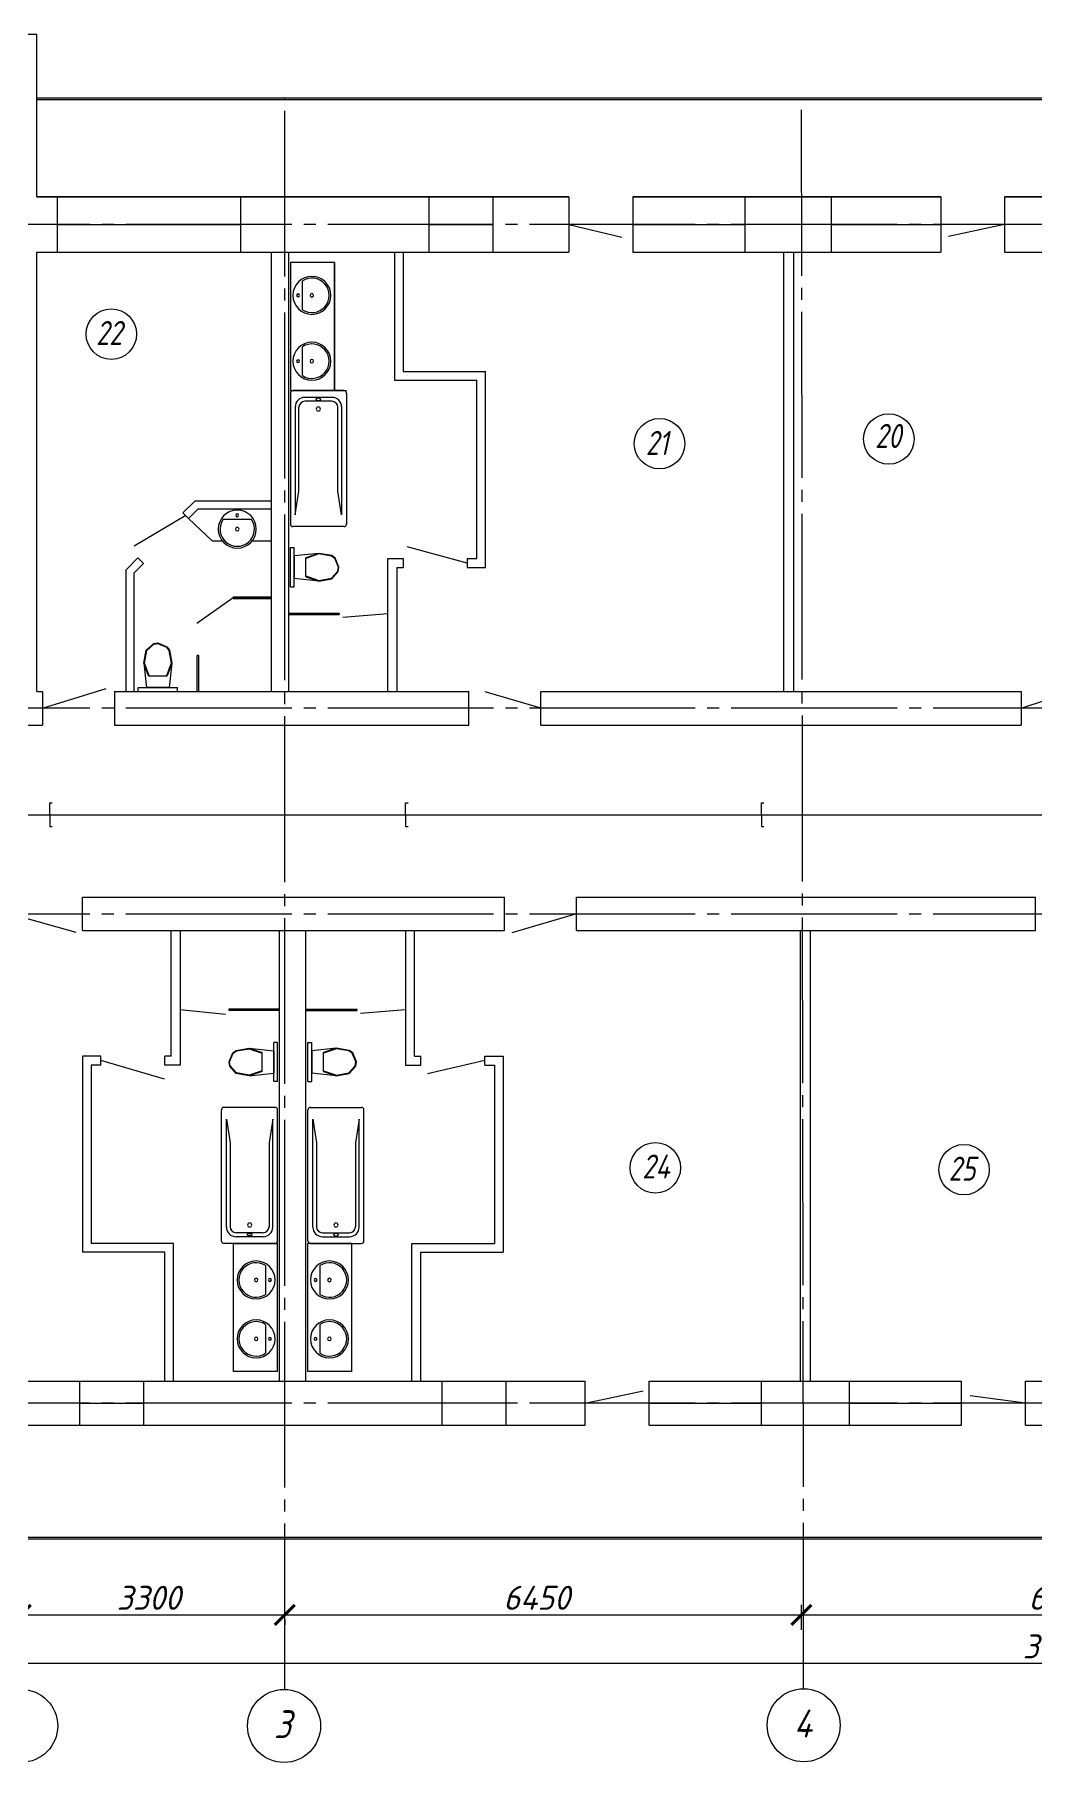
# Model space of a CAD drawing. Extents: x 7 to 847, y 44 to 638.
# Drawn here: x 158.5 to 283.6, y 186.8 to 402.8 of the extents above; entities that cross this region are included whole.
import ezdxf

# ---------------------------------------------------------------- set-up
doc = ezdxf.new("R2010")
doc.units = 0
for name, pattern in [('K5LT32773', [0]), ('K5LT32783', [0]), ('K5LT32788', [0]), ('K5LT32789', [0]), ('K5LT32790', [0]), ('K5LT32791', [0]), ('K5LT32792', [0]), ('K5LT32794', [0]), ('K5LT32795', [0]), ('K5LT32796', [0]), ('K5LT32805', [0]), ('K5LT_AXLED', [25.228283, 20.728283, -1.5, 1.5, -1.5])]:
    doc.linetypes.add(name, pattern=pattern)
doc.layers.get('0').update_dxf_attribs({"linetype": 'CONTINUOUS'})
doc.layers.get('DEFPOINTS').update_dxf_attribs({"linetype": 'CONTINUOUS'})
doc.layers.add('ПЛАН', color=7, linetype='CONTINUOUS')
doc.styles.add('HIK', font='isocpeui.ttf', dxfattribs={"width": 0.8})
doc.styles.add('KTEXTSTYLE', font='', dxfattribs={"width": 0.96, "height": 5})
doc.styles.get('KTEXTSTYLE').set_extended_font_data('Gost Type AU')
doc.dimstyles.new('ISO-25', dxfattribs={"dimtxt": 2.5, "dimasz": 2.5, "dimexe": 1.25, "dimexo": 0.625, "dimtad": 1, "dimtxsty": 'STANDARD', "dimblk": 'ARCHTICK', "dimcen": 2.5, "dimazin": 3, "dimtfac": 1, "dimtmove": 0, "dimatfit": 3})

# ---------------------------------------------------------------- blocks, each defined once
blk = doc.blocks.new('_ARCHTICK')
at = {"color": 0, "linetype": 'BYBLOCK', "const_width": 0.15}
blk.add_lwpolyline([(-0.5, -0.5), (0.5, 0.5)], dxfattribs=at)
blk = doc.blocks.new('*D365')
at = {"layer": 'DEFPOINTS', "color": 0}
for p in [(156.78, 205.77), (189.77, 205.28), (189.77, 205.28)]:
    blk.add_point(p, dxfattribs=at)
at = {"layer": 'ПЛАН', "color": 0}
for p, q in [((156.78, 205.28), (189.77, 205.28)), ((156.78, 205.15), (156.78, 204.03)), ((189.77, 204.66), (189.77, 204.03))]:
    blk.add_line(p, q, dxfattribs=at)
at = {"layer": 'ПЛАН', "color": 0, "xscale": 2.5, "yscale": 2.5, "zscale": 2.5, "rotation": 180}
blk.add_blockref('_ARCHTICK', (156.78, 205.28), dxfattribs=at)
at = {"layer": 'ПЛАН', "color": 0, "xscale": 2.5, "yscale": 2.5, "zscale": 2.5}
blk.add_blockref('_ARCHTICK', (189.77, 205.28), dxfattribs=at)
at = {"layer": 'ПЛАН', "color": 0, "insert": (172.77, 207.41), "char_height": 2.5, "attachment_point": 5}
blk.add_mtext('{\\fISOCPEUR|b0|i1|c204|p34;\\H1.2x;\\W0.96;3300}', dxfattribs=at)
blk = doc.blocks.new('*D366')
at = {"layer": 'DEFPOINTS', "color": 0}
for p in [(189.77, 205.28), (254.38, 205.28), (254.38, 202.77)]:
    blk.add_point(p, dxfattribs=at)
at = {"layer": 'ПЛАН', "color": 0}
for p, q in [((189.77, 205.28), (254.38, 205.28)), ((254.38, 203.39), (254.38, 206.53)), ((189.77, 204.66), (189.77, 204.03))]:
    blk.add_line(p, q, dxfattribs=at)
at = {"layer": 'ПЛАН', "color": 0, "xscale": 2.5, "yscale": 2.5, "zscale": 2.5, "rotation": 180}
blk.add_blockref('_ARCHTICK', (189.77, 205.28), dxfattribs=at)
at = {"layer": 'ПЛАН', "color": 0, "xscale": 2.5, "yscale": 2.5, "zscale": 2.5}
blk.add_blockref('_ARCHTICK', (254.38, 205.28), dxfattribs=at)
at = {"layer": 'ПЛАН', "color": 0, "insert": (221.27, 207.41), "char_height": 2.5, "attachment_point": 5}
blk.add_mtext('{\\fISOCPEUR|b0|i1|c204|p34;\\H1.2x;\\W0.96;6450}', dxfattribs=at)
blk = doc.blocks.new('*D367')
at = {"layer": 'DEFPOINTS', "color": 0}
for p in [(316.16, 205.28), (316.16, 204.15), (254.38, 202.77)]:
    blk.add_point(p, dxfattribs=at)
at = {"layer": 'ПЛАН', "color": 0}
for p, q in [((254.38, 203.39), (254.38, 206.53)), ((254.38, 205.28), (316.16, 205.28)), ((316.16, 204.78), (316.16, 206.53))]:
    blk.add_line(p, q, dxfattribs=at)
at = {"layer": 'ПЛАН', "color": 0, "xscale": 2.5, "yscale": 2.5, "zscale": 2.5, "rotation": 180}
blk.add_blockref('_ARCHTICK', (254.38, 205.28), dxfattribs=at)
at = {"layer": 'ПЛАН', "color": 0, "xscale": 2.5, "yscale": 2.5, "zscale": 2.5}
blk.add_blockref('_ARCHTICK', (316.16, 205.28), dxfattribs=at)
at = {"layer": 'ПЛАН', "color": 0, "insert": (286.78, 207.41), "char_height": 2.5, "attachment_point": 5}
blk.add_mtext('{\\fISOCPEUR|b0|i1|c204|p34;\\H1.2x;\\W0.96;6200}', dxfattribs=at)
blk = doc.blocks.new('*D371')
at = {"layer": 'DEFPOINTS', "color": 0}
for p in [(124.43, 202.36), (440.58, 202.36), (440.58, 199.22)]:
    blk.add_point(p, dxfattribs=at)
at = {"layer": 'ПЛАН', "color": 0}
for p, q in [((124.43, 201.74), (124.43, 197.97)), ((440.58, 201.74), (440.58, 197.97)), ((124.43, 199.22), (440.58, 199.22))]:
    blk.add_line(p, q, dxfattribs=at)
at = {"layer": 'ПЛАН', "color": 0, "xscale": 2.5, "yscale": 2.5, "zscale": 2.5, "rotation": 180}
blk.add_blockref('_ARCHTICK', (124.43, 199.22), dxfattribs=at)
at = {"layer": 'ПЛАН', "color": 0, "xscale": 2.5, "yscale": 2.5, "zscale": 2.5}
blk.add_blockref('_ARCHTICK', (440.58, 199.22), dxfattribs=at)
at = {"layer": 'ПЛАН', "color": 0, "insert": (286.58, 201.34), "char_height": 2.5, "attachment_point": 5}
blk.add_mtext('{\\fISOCPEUR|b0|i1|c204|p34;\\H1.2x;\\W0.96;31615}', dxfattribs=at)
blk = doc.blocks.new('A$C37E27DF6')
at = {"color": 5}
for p, q in [((0, 2.12), (0.22, 2.12)), ((0, 0), (0.22, 0))]:
    blk.add_line(p, q, dxfattribs=at)
for points in [[(0, 1.06), (0, 2.12)], [(0, 1.06), (0, 0)]]:
    blk.add_lwpolyline(points, dxfattribs=at)

msp = doc.modelspace()

# ---------------------------------------------------------------- linework, layer by layer
at = {"color": 0, "linetype": 'K5LT32805'}
for p, q in [((193.755, 357.307), (193.662, 357.197)), ((193.662, 357.197), (193.755, 357.086)), ((193.981, 357.353), (193.755, 357.307)), ((193.755, 357.086), (193.981, 357.04)), ((194.206, 357.307), (193.981, 357.353)), ((193.981, 357.04), (194.206, 357.086)), ((194.3, 357.197), (194.206, 357.307)), ((194.206, 357.086), (194.3, 357.197)), ((194.019, 337.953), (192.419, 337.402)), ((194.028, 337.876), (192.419, 337.309)), ((195.642, 337.667), (194.019, 337.953)), ((195.607, 337.598), (194.028, 337.876)), ((196.017, 337.307), (195.607, 337.598)), ((196.073, 337.362), (195.642, 337.667)), ((196.475, 336.22), (196.017, 337.307)), ((196.554, 336.22), (196.073, 337.362)), ((192.419, 335.13), (194.028, 334.564)), ((192.419, 335.037), (194.019, 334.486)), ((194.019, 334.486), (195.642, 334.772)), ((194.028, 334.564), (195.607, 334.842)), ((195.607, 334.842), (196.393, 335.728)), ((195.642, 334.772), (196.468, 335.704)), ((195.642, 334.772), (196.468, 335.704)), ((196.393, 335.728), (196.475, 336.22)), ((196.468, 335.704), (196.554, 336.22)), ((196.468, 335.704), (196.554, 336.22)), ((172.458, 325.858), (173.389, 326.684)), ((172.458, 325.858), (173.389, 326.684)), ((172.527, 325.823), (173.414, 326.609)), ((173.389, 326.684), (173.905, 326.77)), ((173.389, 326.684), (173.905, 326.77)), ((173.414, 326.609), (173.905, 326.691)), ((173.905, 326.77), (175.048, 326.289)), ((173.905, 326.691), (174.993, 326.234)), ((174.993, 326.234), (175.283, 325.823)), ((175.048, 326.289), (175.353, 325.858)), ((172.172, 324.236), (172.458, 325.858)), ((172.723, 322.635), (172.172, 324.236)), ((172.249, 324.244), (172.527, 325.823)), ((172.816, 322.635), (172.249, 324.244)), ((175.561, 324.244), (174.995, 322.635)), ((175.639, 324.236), (175.087, 322.635)), ((175.283, 325.823), (175.561, 324.244)), ((175.353, 325.858), (175.639, 324.236)), ((182.808, 274.385), (183.288, 275.527)), ((182.894, 273.869), (182.808, 274.385)), ((182.894, 273.869), (182.808, 274.385)), ((182.887, 274.385), (183.344, 275.472)), ((182.969, 273.894), (182.887, 274.385)), ((183.288, 275.527), (183.719, 275.833)), ((183.344, 275.472), (183.754, 275.763)), ((183.719, 275.833), (185.342, 276.118)), ((183.754, 275.763), (185.334, 276.041)), ((185.334, 276.041), (186.942, 275.474)), ((185.342, 276.118), (186.942, 275.567)), ((196.219, 276.118), (194.619, 275.567)), ((196.228, 276.041), (194.619, 275.474)), ((197.842, 275.833), (196.219, 276.118)), ((197.807, 275.763), (196.228, 276.041)), ((198.217, 275.472), (197.807, 275.763)), ((198.273, 275.527), (197.842, 275.833)), ((198.675, 274.385), (198.217, 275.472)), ((198.754, 274.385), (198.273, 275.527)), ((198.593, 273.894), (198.675, 274.385)), ((198.668, 273.869), (198.754, 274.385)), ((198.668, 273.869), (198.754, 274.385)), ((183.719, 272.937), (182.894, 273.869)), ((183.719, 272.937), (182.894, 273.869)), ((183.754, 273.007), (182.969, 273.894)), ((185.342, 272.651), (183.719, 272.937)), ((185.334, 272.729), (183.754, 273.007)), ((186.942, 273.295), (185.334, 272.729)), ((186.942, 273.203), (185.342, 272.651)), ((194.619, 273.295), (196.228, 272.729)), ((194.619, 273.203), (196.219, 272.651)), ((196.219, 272.651), (197.842, 272.937)), ((196.228, 272.729), (197.807, 273.007)), ((197.807, 273.007), (198.593, 273.894)), ((197.842, 272.937), (198.668, 273.869)), ((197.842, 272.937), (198.668, 273.869)), ((185.062, 252.797), (185.155, 252.908)), ((185.155, 252.687), (185.062, 252.797)), ((185.155, 252.908), (185.381, 252.953)), ((185.381, 252.641), (185.155, 252.687)), ((185.381, 252.953), (185.606, 252.908)), ((185.606, 252.687), (185.381, 252.641)), ((185.606, 252.908), (185.7, 252.797)), ((185.7, 252.797), (185.606, 252.687)), ((195.955, 252.908), (195.862, 252.797)), ((195.862, 252.797), (195.955, 252.687)), ((196.181, 252.953), (195.955, 252.908)), ((195.955, 252.687), (196.181, 252.641)), ((196.406, 252.908), (196.181, 252.953)), ((196.181, 252.641), (196.406, 252.687)), ((196.5, 252.797), (196.406, 252.908)), ((196.406, 252.687), (196.5, 252.797))]:
    msp.add_line(p, q, dxfattribs=at)
at = {"color": 5}
msp.add_lwpolyline([(110.904, 305.289), (536.482, 305.289)], dxfattribs=at)
at = {"layer": 'ПЛАН', "color": 0, "linetype": 'K5LT32783'}
for p, q in [((158.781, 402.797), (154.881, 402.797)), ((158.781, 382.497), (158.781, 402.797)), ((158.781, 394.897), (405.831, 394.897)), ((158.781, 394.697), (405.831, 394.697)), ((161.331, 382.497), (161.331, 375.597)), ((184.231, 382.497), (184.231, 375.597)), ((207.781, 382.497), (207.781, 375.597)), ((215.781, 382.497), (215.781, 375.597)), ((247.281, 382.497), (247.281, 375.597)), ((258.081, 382.497), (258.081, 375.597)), ((161.331, 379.047), (184.231, 379.047)), ((207.781, 379.047), (215.781, 379.047)), ((233.281, 379.047), (247.281, 379.047)), ((258.081, 379.047), (271.781, 379.047)), ((158.781, 320.697), (158.781, 375.597)), ((188.081, 375.597), (188.081, 320.697)), ((190.231, 375.597), (190.231, 320.697)), ((203.481, 375.597), (203.481, 359.597)), ((204.581, 375.597), (204.581, 360.697)), ((252.131, 375.597), (252.131, 320.697)), ((253.381, 375.597), (253.381, 320.697)), ((204.581, 360.697), (214.881, 360.697)), ((214.881, 336.197), (214.881, 360.697)), ((203.481, 359.597), (213.781, 359.597)), ((213.781, 337.297), (213.781, 359.597)), ((177.051, 343.034), (178.514, 344.497)), ((177.758, 342.327), (178.928, 343.497)), ((188.081, 344.497), (178.514, 344.497)), ((188.081, 343.497), (178.928, 343.497)), ((177.758, 342.327), (177.051, 343.034)), ((169.931, 335.914), (171.394, 337.377)), ((172.101, 336.67), (171.394, 337.377)), ((202.681, 320.697), (202.681, 337.297)), ((202.681, 337.297), (203.781, 337.297)), ((203.781, 337.297), (204.581, 337.297)), ((203.781, 337.297), (204.581, 337.297)), ((204.581, 337.297), (204.581, 336.197)), ((212.581, 337.297), (213.781, 337.297)), ((212.581, 337.297), (212.581, 336.197)), ((169.931, 320.697), (169.931, 335.914)), ((170.931, 335.499), (172.101, 336.67)), ((170.931, 320.697), (170.931, 335.499)), ((203.781, 336.197), (203.781, 320.697)), ((203.781, 336.197), (204.581, 336.197)), ((212.581, 336.197), (214.881, 336.197)), ((158.781, 320.697), (159.5, 320.697)), ((159.5, 320.697), (159.5, 316.497)), ((168.501, 320.697), (212.781, 320.697)), ((168.501, 320.697), (168.501, 316.497)), ((212.781, 316.497), (212.781, 320.697)), ((221.781, 320.697), (281.856, 320.697)), ((221.781, 316.497), (221.781, 320.697)), ((281.856, 320.697), (281.856, 316.497)), ((146.981, 316.497), (159.5, 316.497)), ((168.501, 316.497), (212.781, 316.497)), ((221.781, 316.497), (281.856, 316.497)), ((164.481, 294.997), (217.231, 294.997)), ((217.231, 290.797), (217.231, 294.997)), ((226.231, 294.997), (283.631, 294.997)), ((226.231, 290.797), (226.231, 294.997)), ((283.631, 290.797), (283.631, 294.997)), ((164.481, 290.797), (217.231, 290.797)), ((175.581, 275.097), (175.581, 290.797)), ((176.681, 290.797), (176.681, 273.997)), ((189.131, 234.497), (189.131, 290.797)), ((192.431, 234.497), (192.431, 290.797)), ((204.881, 290.797), (204.881, 273.997)), ((205.981, 275.097), (205.981, 290.797)), ((226.231, 290.797), (283.631, 290.797)), ((254.256, 234.497), (254.256, 290.797)), ((255.506, 234.497), (255.506, 290.797)), ((166.781, 275.097), (164.481, 275.097)), ((164.481, 275.097), (164.481, 250.597)), ((166.781, 273.997), (166.781, 275.097)), ((175.581, 275.097), (174.781, 275.097)), ((174.781, 273.997), (174.781, 275.097)), ((205.981, 275.097), (206.781, 275.097)), ((206.781, 273.997), (206.781, 275.097)), ((214.781, 275.097), (217.081, 275.097)), ((214.781, 273.997), (214.781, 275.097)), ((217.081, 275.097), (217.081, 250.597)), ((166.781, 273.997), (165.581, 273.997)), ((165.581, 273.997), (165.581, 251.697)), ((175.581, 273.997), (174.781, 273.997)), ((175.581, 273.997), (174.781, 273.997)), ((176.681, 273.997), (175.581, 273.997)), ((204.881, 273.997), (205.981, 273.997)), ((205.981, 273.997), (206.781, 273.997)), ((205.981, 273.997), (206.781, 273.997)), ((214.781, 273.997), (215.981, 273.997)), ((215.981, 273.997), (215.981, 251.697)), ((174.781, 250.597), (164.481, 250.597)), ((175.881, 251.697), (165.581, 251.697)), ((174.781, 234.497), (174.781, 250.597)), ((175.881, 234.497), (175.881, 251.697)), ((205.681, 234.497), (205.681, 251.697)), ((205.681, 251.697), (215.981, 251.697)), ((206.781, 250.597), (217.081, 250.597)), ((206.781, 234.497), (206.781, 250.597)), ((153.331, 234.497), (227.331, 234.497)), ((164.131, 234.497), (164.131, 228.997)), ((172.131, 234.497), (172.131, 228.997)), ((209.431, 234.497), (209.431, 228.997)), ((217.431, 234.497), (217.431, 228.997)), ((235.331, 234.497), (274.381, 234.497)), ((249.331, 234.497), (249.331, 228.997)), ((260.381, 228.997), (260.381, 234.497)), ((282.381, 234.497), (355.831, 234.497)), ((164.131, 231.747), (172.131, 231.747)), ((217.431, 231.747), (209.431, 231.747)), ((235.331, 231.747), (249.331, 231.747)), ((260.381, 231.747), (274.381, 231.747))]:
    msp.add_line(p, q, dxfattribs=at)
at = {"layer": 'ПЛАН', "color": 0, "linetype": 'K5LT32773'}
for p, q in [((158.781, 394.897), (405.831, 394.897)), ((158.781, 382.497), (158.781, 394.897)), ((225.281, 382.497), (158.781, 382.497)), ((271.781, 382.497), (233.281, 382.497)), ((353.581, 382.497), (279.781, 382.497))]:
    msp.add_line(p, q, dxfattribs=at)
at = {"layer": 'ПЛАН', "color": 0, "linetype": 'K5LT_AXLED'}
for p, q in [((189.771, 195.955), (189.771, 394.897)), ((254.649, 196.042), (254.383, 394.897)), ((442.931, 379.047), (72.358, 379.047)), ((442.931, 318.597), (72.489, 318.597)), ((442.931, 292.847), (72.489, 292.847)), ((442.931, 231.747), (72.489, 231.747))]:
    msp.add_line(p, q, dxfattribs=at)
at = {"layer": 'ПЛАН', "color": 0, "linetype": 'K5LT32790'}
for p, q in [((158.781, 382.497), (158.781, 389.432)), ((158.781, 382.497), (225.281, 382.497)), ((225.281, 382.497), (225.281, 375.597)), ((233.281, 382.497), (271.781, 382.497)), ((233.281, 382.497), (233.281, 375.597)), ((271.781, 382.497), (271.781, 375.597)), ((279.781, 382.497), (353.581, 382.497)), ((279.781, 382.497), (279.781, 375.597)), ((158.781, 375.597), (225.281, 375.597)), ((233.281, 375.597), (271.781, 375.597)), ((279.781, 375.597), (353.581, 375.597)), ((227.331, 228.997), (227.331, 234.497)), ((235.331, 228.997), (235.331, 234.497)), ((274.381, 228.997), (274.381, 234.497)), ((282.381, 228.997), (282.381, 234.497)), ((153.331, 228.997), (227.331, 228.997)), ((235.331, 228.997), (274.381, 228.997)), ((282.381, 228.997), (355.831, 228.997)), ((127.981, 214.997), (438.081, 214.997)), ((127.981, 214.797), (438.081, 214.797))]:
    msp.add_line(p, q, dxfattribs=at)
at = {"layer": 'ПЛАН', "color": 0, "linetype": 'K5LT32795'}
for p, q in [((225.281, 379.047), (231.925, 377.477)), ((279.781, 379.047), (272.744, 377.556)), ((177.404, 342.68), (170.935, 338.868)), ((212.581, 336.747), (205.068, 338.769)), ((159.5, 318.597), (167.461, 321.061)), ((221.781, 318.597), (214.852, 320.653)), ((281.856, 318.597), (289.623, 321.154)), ((155.481, 292.897), (163.637, 290.6)), ((226.231, 292.897), (218.175, 290.51)), ((174.754, 272.235), (166.781, 274.547)), ((214.781, 274.547), (207.628, 272.914)), ((227.331, 231.747), (234.599, 233.272)), ((282.381, 231.747), (275.464, 232.662))]:
    msp.add_line(p, q, dxfattribs=at)
at = {"layer": 'ПЛАН', "color": 0, "linetype": 'K5LT32794'}
for p, q in [((195.981, 374.297), (190.481, 374.297)), ((190.481, 374.297), (190.481, 358.297)), ((195.981, 358.297), (195.981, 374.297)), ((190.481, 358.297), (195.981, 358.297))]:
    msp.add_line(p, q, dxfattribs=at)
at = {"layer": 'ПЛАН', "color": 0, "linetype": 'K5LT32789'}
for p, q in [((195.981, 374.297), (195.981, 358.297)), ((191.981, 358.297), (197.481, 358.297)), ((183.381, 235.697), (183.381, 251.697)), ((183.381, 251.697), (188.881, 251.697)), ((188.881, 235.697), (188.881, 251.697)), ((198.181, 251.697), (192.681, 251.697)), ((192.681, 235.697), (192.681, 251.697)), ((198.181, 235.697), (198.181, 251.697))]:
    msp.add_line(p, q, dxfattribs=at)
at = {"layer": 'ПЛАН', "color": 0, "linetype": 'K5LT32805'}
for p, q in [((191.98, 368.402), (191.98, 372)), ((191.979, 360.173), (191.979, 363.771)), ((190.481, 357.995), (190.481, 341.595)), ((197.181, 358.295), (190.781, 358.295)), ((195.678, 357.454), (192.283, 357.454)), ((195.678, 356.974), (192.283, 356.974)), ((197.481, 357.995), (197.481, 341.595)), ((191.083, 356.254), (191.083, 342.768)), ((191.54, 345.72), (191.54, 356.214)), ((196.422, 345.72), (196.422, 356.214)), ((196.878, 356.254), (196.878, 342.768)), ((191.083, 342.768), (191.54, 345.72)), ((196.878, 342.768), (196.422, 345.72)), ((185.636, 342.17), (182.038, 342.17)), ((197.181, 341.295), (190.781, 341.295)), ((190.481, 338.667), (190.954, 338.667)), ((190.481, 333.772), (190.481, 338.667)), ((190.954, 333.772), (190.954, 338.667)), ((194.019, 337.953), (190.954, 337.629)), ((190.954, 337.629), (190.954, 334.81)), ((192.419, 335.037), (192.419, 337.402)), ((194.019, 334.486), (190.954, 334.81)), ((190.481, 333.772), (190.954, 333.772)), ((172.172, 324.236), (172.495, 321.17)), ((175.639, 324.236), (175.315, 321.17)), ((172.723, 322.635), (175.087, 322.635)), ((171.458, 320.697), (171.458, 321.17)), ((171.458, 321.17), (176.353, 321.17)), ((171.458, 320.697), (176.353, 320.697)), ((175.315, 321.17), (172.495, 321.17)), ((176.353, 320.697), (176.353, 321.17)), ((188.881, 276.832), (188.408, 276.832)), ((188.408, 271.937), (188.408, 276.832)), ((188.881, 271.937), (188.881, 276.832)), ((192.681, 276.832), (193.154, 276.832)), ((192.681, 271.937), (192.681, 276.832)), ((193.154, 271.937), (193.154, 276.832)), ((185.342, 276.118), (188.408, 275.795)), ((186.942, 273.203), (186.942, 275.567)), ((188.408, 275.795), (188.408, 272.975)), ((196.219, 276.118), (193.154, 275.795)), ((193.154, 275.795), (193.154, 272.975)), ((194.619, 273.203), (194.619, 275.567)), ((185.342, 272.651), (188.408, 272.975)), ((196.219, 272.651), (193.154, 272.975)), ((188.881, 271.937), (188.408, 271.937)), ((192.681, 271.937), (193.154, 271.937)), ((181.881, 251.999), (181.881, 268.399)), ((188.581, 268.699), (182.181, 268.699)), ((188.881, 251.999), (188.881, 268.399)), ((192.681, 251.999), (192.681, 268.399)), ((192.981, 268.699), (199.381, 268.699)), ((199.681, 251.999), (199.681, 268.399)), ((182.483, 267.226), (182.94, 264.273)), ((182.483, 253.74), (182.483, 267.226)), ((188.278, 267.226), (187.822, 264.273)), ((188.278, 253.74), (188.278, 267.226)), ((193.283, 267.226), (193.74, 264.273)), ((193.283, 253.74), (193.283, 267.226)), ((199.078, 267.226), (198.622, 264.273)), ((199.078, 253.74), (199.078, 267.226)), ((182.94, 264.273), (182.94, 253.78)), ((187.822, 264.273), (187.822, 253.78)), ((193.74, 264.273), (193.74, 253.78)), ((198.622, 264.273), (198.622, 253.78)), ((187.078, 253.02), (183.683, 253.02)), ((194.483, 253.02), (197.878, 253.02)), ((188.581, 251.699), (182.181, 251.699)), ((187.078, 252.54), (183.683, 252.54)), ((192.981, 251.699), (199.381, 251.699)), ((194.483, 252.54), (197.878, 252.54)), ((187.382, 248.931), (187.382, 245.334)), ((194.179, 248.931), (194.179, 245.334)), ((187.382, 241.573), (187.382, 237.976)), ((194.179, 241.573), (194.179, 237.976)), ((188.881, 235.697), (183.381, 235.697)), ((198.181, 235.697), (192.681, 235.697))]:
    msp.add_line(p, q, dxfattribs=at)
at = {"layer": 'ПЛАН', "color": 0, "linetype": 'K5LT32791'}
for p, q in [((177.758, 342.327), (180.707, 339.501)), ((180.707, 339.501), (181.984, 339.501)), ((185.69, 339.501), (188.081, 339.501))]:
    msp.add_line(p, q, dxfattribs=at)
at = {"layer": 'ПЛАН', "color": 0, "linetype": 'K5LT32788'}
for p, q in [((183.333, 332.397), (178.791, 329.189)), ((183.333, 332.497), (188.081, 332.497)), ((188.081, 332.497), (183.333, 332.497)), ((183.333, 332.297), (188.081, 332.297)), ((190.231, 330.497), (196.581, 330.497)), ((196.581, 330.497), (196.581, 330.297)), ((190.231, 330.297), (196.581, 330.297)), ((202.681, 330.395), (197.035, 329.956)), ((178.831, 320.697), (178.831, 325.197)), ((179.031, 320.697), (179.031, 325.197)), ((176.681, 280.944), (182.352, 280.368)), ((189.131, 280.997), (182.781, 280.997)), ((182.781, 280.997), (182.781, 280.797)), ((189.131, 280.797), (182.781, 280.797)), ((192.431, 280.997), (198.781, 280.997)), ((192.431, 280.797), (198.781, 280.797)), ((198.781, 280.997), (198.781, 280.797)), ((204.881, 280.895), (199.235, 280.456))]:
    msp.add_line(p, q, dxfattribs=at)
at = {"layer": 'ПЛАН', "color": 0, "linetype": 'K5LT32792'}
for p, q in [((183.333, 332.297), (183.333, 332.497)), ((179.031, 325.197), (178.831, 325.197))]:
    msp.add_line(p, q, dxfattribs=at)
at = {"layer": 'ПЛАН', "color": 0}
msp.add_line((164.481, 290.797), (164.481, 294.997), dxfattribs=at)
at = {"layer": 'ПЛАН', "color": 0, "linetype": 'K5LT32796'}
for centre in [(168.092, 365.356), (236.633, 351.666), (265.3, 352.253), (236.109, 261.157), (274.706, 260.922)]:
    msp.add_circle(centre, 3.155, dxfattribs=at)
at = {"layer": 'ПЛАН', "color": 0}
for centre in [(156.824, 191.4), (189.686, 191.394), (254.655, 191.48)]:
    msp.add_circle(centre, 4.562, dxfattribs=at)
at = {"layer": 'ПЛАН', "color": 0, "linetype": 'K5LT32805'}
for centre, radius, start, end in [((193.164, 370.201), 2.375, 0, 180), ((193.164, 370.201), 2.153, 236.65852, 123.34148), ((193.164, 370.201), 2.375, 180, 0), ((191.439, 370.201), 0.175, 0, 180), ((191.439, 370.201), 0.175, 180, 0), ((193.164, 370.201), 0.225, 0, 180), ((193.164, 370.201), 0.225, 180, 0), ((193.163, 361.972), 2.375, 0, 180), ((193.163, 361.972), 2.153, 236.65852, 123.34148), ((193.163, 361.972), 2.375, 180, 0), ((191.438, 361.972), 0.175, 0, 180), ((191.438, 361.972), 0.175, 180, 0), ((193.163, 361.972), 0.225, 0, 180), ((193.163, 361.972), 0.225, 180, 0), ((190.781, 357.995), 0.3, 90, 180), ((192.283, 356.254), 1.2, 90, 180), ((192.332, 356.183), 0.793, 93.47639, 177.74116), ((195.678, 356.254), 1.2, 0, 90), ((195.63, 356.183), 0.793, 2.25884, 86.52361), ((197.181, 357.995), 0.3, 0, 90), ((193.981, 355.995), 0.258, 0, 180), ((193.981, 355.995), 0.258, 180, 0), ((183.837, 340.986), 2.375, 0, 180), ((183.837, 340.986), 2.153, 146.65852, 33.34148), ((183.837, 342.711), 0.175, 0, 180), ((183.837, 342.711), 0.175, 180, 0), ((190.781, 341.595), 0.3, 180, 270), ((197.181, 341.595), 0.3, 270, 0), ((183.837, 340.986), 2.375, 180, 0), ((183.837, 340.986), 0.225, 0, 180), ((183.837, 340.986), 0.225, 180, 0), ((182.181, 268.399), 0.3, 90, 180), ((188.581, 268.399), 0.3, 0, 90), ((192.981, 268.399), 0.3, 90, 180), ((199.381, 268.399), 0.3, 0, 90), ((183.683, 253.74), 1.2, 180, 270), ((183.732, 253.811), 0.793, 182.25884, 266.52361), ((185.381, 253.999), 0.258, 0, 180), ((185.381, 253.999), 0.258, 180, 0), ((187.03, 253.811), 0.793, 273.47639, 357.74116), ((187.078, 253.74), 1.2, 270, 0), ((194.483, 253.74), 1.2, 180, 270), ((194.532, 253.811), 0.793, 182.25884, 266.52361), ((196.181, 253.999), 0.258, 0, 180), ((196.181, 253.999), 0.258, 180, 0), ((197.83, 253.811), 0.793, 273.47639, 357.74116), ((197.878, 253.74), 1.2, 270, 0), ((182.181, 251.999), 0.3, 180, 270), ((188.581, 251.999), 0.3, 270, 0), ((192.981, 251.999), 0.3, 180, 270), ((199.381, 251.999), 0.3, 270, 0), ((186.199, 247.133), 2.375, 0, 180), ((186.199, 247.133), 2.153, 56.65852, 303.34148), ((195.363, 247.133), 2.375, 0, 180), ((195.363, 247.133), 2.153, 236.65852, 123.34148), ((186.199, 247.133), 2.375, 180, 0), ((186.199, 247.133), 0.225, 0, 180), ((186.199, 247.133), 0.225, 180, 0), ((187.924, 247.133), 0.175, 0, 180), ((187.924, 247.133), 0.175, 180, 0), ((195.363, 247.133), 2.375, 180, 0), ((193.638, 247.133), 0.175, 0, 180), ((193.638, 247.133), 0.175, 180, 0), ((195.363, 247.133), 0.225, 0, 180), ((195.363, 247.133), 0.225, 180, 0), ((186.199, 239.775), 2.375, 0, 180), ((186.199, 239.775), 2.153, 56.65852, 303.34148), ((195.363, 239.775), 2.375, 0, 180), ((195.363, 239.775), 2.153, 236.65852, 123.34148), ((186.199, 239.775), 2.375, 180, 0), ((186.199, 239.775), 0.225, 0, 180), ((186.199, 239.775), 0.225, 180, 0), ((187.924, 239.775), 0.175, 0, 180), ((187.924, 239.775), 0.175, 180, 0), ((195.363, 239.775), 2.375, 180, 0), ((193.638, 239.775), 0.175, 0, 180), ((193.638, 239.775), 0.175, 180, 0), ((195.363, 239.775), 0.225, 0, 180), ((195.363, 239.775), 0.225, 180, 0)]:
    msp.add_arc(centre, radius, start, end, dxfattribs=at)

# ---------------------------------------------------------------- block references
at = {"color": 5, "xscale": 1.4, "yscale": 1.4, "zscale": 1.4}
for p in [(160.409, 303.804), (204.89, 303.804), (249.371, 303.804)]:
    msp.add_blockref('A$C37E27DF6', p, dxfattribs=at)

# ---------------------------------------------------------------- texts
at = {"layer": 'ПЛАН', "color": 0, "char_height": 1, "width": 4.98955, "attachment_point": 1, "rotation": 360, "style": 'HIK'}
for s, insert in [('{\\H3x;22}', (166.184, 366.997)), ('{\\H3x;21}', (234.911, 353.254)), ('{\\H3x;20}', (263.579, 354.129)), ('{\\H3x;24}', (234.475, 262.818)), ('{\\H3x;25}', (272.766, 262.545))]:
    msp.add_mtext(s, dxfattribs=dict(at, insert=insert))
at = {"layer": 'ПЛАН', "color": 0, "char_height": 1, "attachment_point": 1, "rotation": 359.64114, "style": 'KTEXTSTYLE'}
for s, insert in [('{\\fISOCPEUR|b0|i0|c204|p34;\\H3.5x;\\Q15;\\W0.86;3}', (188.449, 193.367)), ('{\\fISOCPEUR|b0|i0|c204|p34;\\H3.5x;\\Q15;\\W0.86;4}', (253.418, 193.453))]:
    msp.add_mtext(s, dxfattribs=dict(at, insert=insert))

# ---------------------------------------------------------------- dimensions: what is measured, and where the dimension line sits
at = {"layer": 'ПЛАН', "color": 0}
for base, p1, p2, text, picture, middle in [((189.771, 205.281), (156.783, 205.77), (189.771, 205.281), '{\\fISOCPEUR|b0|i1|c204|p34;\\H1.2x;\\W0.96;3300}', '*D365', (172.771, 205.281)), ((254.383, 205.281), (189.771, 205.281), (254.383, 202.769), '{\\fISOCPEUR|b0|i1|c204|p34;\\H1.2x;\\W0.96;6450}', '*D366', (221.271, 205.281)), ((316.163, 205.281), (254.383, 202.769), (316.163, 204.151), '{\\fISOCPEUR|b0|i1|c204|p34;\\H1.2x;\\W0.96;6200}', '*D367', (286.783, 205.281)), ((440.583, 199.216), (124.433, 202.362), (440.583, 202.362), '{\\fISOCPEUR|b0|i1|c204|p34;\\H1.2x;\\W0.96;31615}', '*D371', (286.583, 199.216))]:
    dim = msp.add_linear_dim(base=base, p1=p1, p2=p2, text=text, dimstyle='ISO-25', dxfattribs=at)
    dim.commit()
    dim.dimension.update_dxf_attribs({"geometry": picture, "text_midpoint": middle, "dimtype": 160})

doc.saveas('drawing.dxf')
